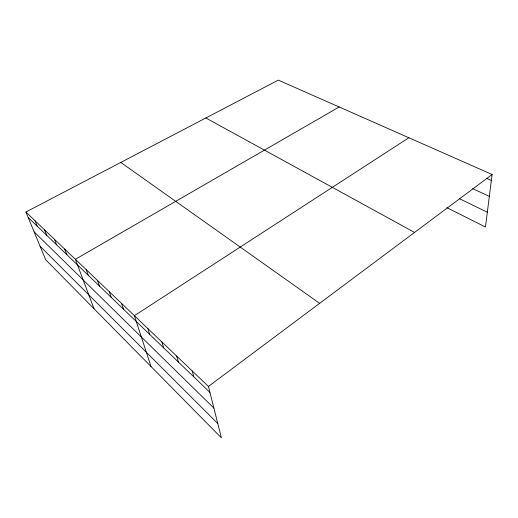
<?xml version="1.0" encoding="UTF-8"?>
<svg xmlns="http://www.w3.org/2000/svg" width="518" height="518" viewBox="0 0 518 518"><rect width="100%" height="100%" fill="white"/><g stroke="black" fill="none" stroke-linecap="round" stroke-linejoin="round"><path stroke-width="0.78" d="M25.9 212.017L208.437 386.434L221.406 437.885L45.655 259.693L25.9 212.017L278.302 80.115L492.1 174.488L485.463 227.007L446.853 207.666M208.437 386.434L492.1 174.488M408.857 137.743L134.395 315.682L151.016 366.517M339.16 106.98L75.369 259.285L94.03 308.741M486.363 178.244L491.342 180.471M472.623 188.604L489.335 196.387M459.505 198.731L487.334 212.199M205.84 117.981L414.549 232.433M120.791 162.432L319.638 303.347M28.147 217.43L209.939 392.391M34.123 231.863L213.902 408.119M40.074 246.225L217.8 423.569M35.03 220.739L37.257 226.204M44.522 229.811L46.73 235.321M54.39 239.238L56.579 244.8M64.666 249.061L66.828 254.662M86.195 269.632L88.293 275.323M97.481 280.413L99.54 286.143M109.253 291.666L111.273 297.436M121.549 303.406L123.511 309.214M147.837 328.529L149.683 334.401M161.914 341.977L163.688 347.876M176.67 356.08L178.367 362.004M192.159 370.882L193.764 376.826"/></g></svg>
